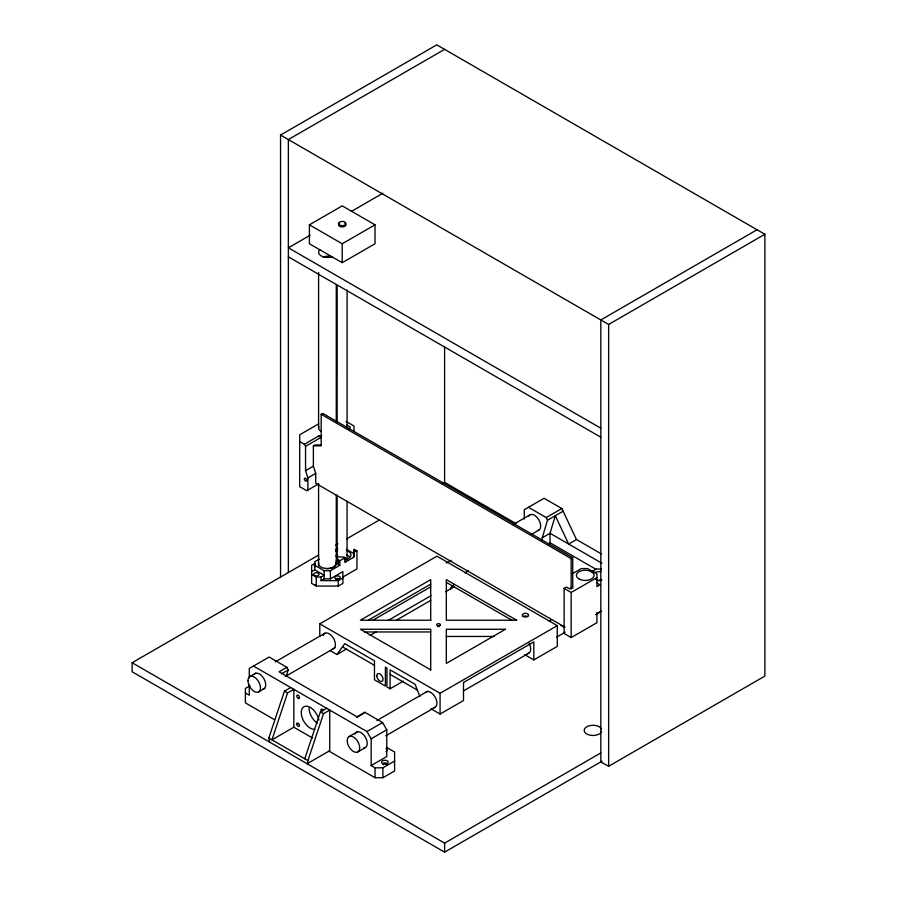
<?xml version="1.0" encoding="UTF-8"?>
<svg xmlns="http://www.w3.org/2000/svg" width="897" height="897" viewBox="0 0 897 897"><rect width="100%" height="100%" fill="white"/><g stroke="black" fill="none" stroke-linecap="round" stroke-linejoin="round"><path stroke-width="1.35" d="M318.581 565.929L318.592 484.021M318.592 427.813L318.603 272.509M336.263 563.507L336.263 495.211M336.263 422.218L336.274 285.1M337.16 558.147L337.16 495.222M337.16 422.498L337.171 285.459M347.072 559.963L347.072 501.232M347.083 428.508L347.094 290.067M299.374 698.034L299.452 697.698A1.872 1.088 60 0 0 297.681 695.074A1.872 1.088 60 0 0 297.176 697.305A1.872 1.088 60 0 0 299.374 698.034L299.217 697.866M286.278 676.237L288.15 669.958L286.905 667.301L269.122 657.03L249.299 668.478L249.299 677.829M542.237 540.386L542.237 537.808L547.495 520.226L546.239 517.569L528.456 507.298M269.616 742.111L268.831 738.052L284.45 691.139L290.706 687.528M293.824 727.22L293.824 689.333L287.578 692.944L271.959 739.846L293.824 727.22L312.582 738.052M304.767 758.795L320.386 711.893L326.643 708.282M307.895 763.302L307.895 760.6L323.514 713.687L329.76 710.088L329.748 750.677L307.11 763.751M353.44 557.407L354.393 549.39L356.95 550.87L356.95 568.911L342.889 577.029M349.202 429.338L350.279 427.028L346.758 424.999M548.74 545.096L550.052 542.763L550.04 533.289L555.31 515.719L568.653 544.042L576.468 539.534L601.416 553.931M452.245 585.696L450.294 589.082L453.77 585.068M330.096 650.538L336.969 654.507L344.773 643.687L374.464 660.82L374.464 679.769L385.396 686.082L385.396 667.133L386.966 668.041L386.966 686.979L390.083 688.784L403.302 681.159M335.814 579.036L337.429 578.318L339.032 579.036M363.554 713.496L364.81 712.274L382.593 722.545L386.786 729.81L386.786 756.541L371.167 765.556L371.167 738.825L366.974 731.56L253.492 666.056M280.548 577.04L280.548 135.055L436.783 44.85L764.872 234.274L764.872 676.08L608.637 766.285L600.822 761.945L600.822 319.96L757.057 229.755M444.598 49.357L288.363 139.562L288.363 572.533L132.128 662.726L132.128 671.752L444.598 852.15L602.044 761.161M309.398 224.822L342.217 205.873L375.024 224.822L375.024 243.76L342.217 262.698L309.409 243.76L309.398 224.822L342.217 243.76L342.217 262.698M310.16 235.216L288.363 247.807L600.822 428.205M351.344 211.445L382.828 193.259M342.217 243.76L375.024 224.822M565.099 627.272L315.71 483.292L315.71 473.369L313.367 466.16L313.367 445.854L321.182 445.854L321.182 414.279L322.741 413.382L572.712 557.699L572.712 588.23M318.76 423.799L299.699 434.798L299.699 486.667L306.752 490.737L318.727 483.831M299.699 441.571L304.363 444.262L318.872 435.886L321.675 435.908M307.895 490.076L307.895 477.877L305.552 470.667L305.552 446.325L321.216 437.288L318.872 435.886M313.367 445.854L314.925 444.946L321.44 444.946M305.552 470.667L313.367 466.16M307.895 477.877L315.71 473.369M280.548 135.055L608.637 324.467L764.872 234.274M288.363 572.533L318.637 555.052M335.59 545.264L338.012 543.874M346.489 538.974L379.196 520.103M442.176 483.763L444.598 482.362L516.044 523.613M319.265 559.1L314.769 561.69L314.769 569.808L324.142 575.224L321.025 577.029L316.226 577.029L311.651 574.383M335.456 549.749L337.799 548.392M315.082 563.26L311.651 565.233L311.651 583.409L316.226 586.044L338.315 586.044L342.889 583.409L342.889 571.613L330.399 578.834L324.142 578.834L321.025 580.639L321.025 577.029M336.913 561.219L336.913 556.712L344.661 557.228L345.3 557.598L345.3 562.105L344.661 561.735L346.421 561.455M311.651 571.613L314.769 569.808M336.532 556.925L338.236 559.851L339.817 560.76L345.3 557.598M353.81 552.092L356.95 550.87M314.769 565.301L324.142 570.716L330.399 570.716L339.817 565.267L339.817 560.76M345.3 562.105L354.315 556.902L354.315 552.384M321.025 580.639L338.315 580.639L342.889 577.993M319.781 636.287L319.781 623.841L436.951 556.196L557.261 625.646L557.261 646.389L533.816 659.923L524.756 654.687M249.803 676.585L255.869 673.086M275.278 661.885L325.006 633.17M446.302 563.137L451.157 560.333M513.017 524.622L530.004 514.822M250.084 685.734L245.397 688.436L245.397 702.867L274.504 719.674M368.219 620.231L430.706 584.149M286.905 667.301L279.09 671.808L357.006 716.793L364.81 712.274M546.239 517.569L561.87 508.543L576.468 539.534M373.017 620.163L430.706 586.862M281.456 673.826L288.15 669.958M547.495 520.226L563.114 511.212M258.639 691.901L264.705 688.391M285.324 676.484L335.063 647.78M464.848 572.847L468.492 570.739M531.562 534.332L538.839 530.127M388.547 620.219L430.975 595.72M336.969 654.507L346.343 649.103M370.102 635.379L376.157 631.88M396.766 619.984L430.706 600.385M445.686 591.74L454.14 586.862M542.237 537.808L550.04 533.289L601.921 563.249M321.182 414.279L571.154 558.607L572.712 557.699M571.748 574.091L581.312 568.575L587.557 568.575L596.931 573.99L596.931 586.616L600.059 584.81L596.931 583.005M591.459 571.737L596.146 569.023L601.36 569.023M596.931 612.64L596.931 622.697L571.154 637.576L564.123 633.517L564.123 588.421L566.467 587.064L569.595 588.869L572.712 587.064M564.123 588.421L571.154 592.48L596.931 577.59M356.86 717.353L362.444 714.135M349.034 736.605L357.522 731.705M376.919 720.504L427.847 691.094M549.099 621.072L551.52 619.67M366.974 731.56L382.593 722.545M319.781 623.841L440.079 693.291L557.261 625.646M371.167 738.825L386.786 729.81M596.931 613.671L600.059 611.866M357.869 751.921A8.835 5.102 60 0 0 355.066 738.231A8.835 5.102 60 0 0 347.408 742.649A8.835 5.102 60 0 0 357.869 751.921L365.146 747.717M385.755 735.809L435.471 707.105M463.357 690.993L528.838 653.184M556.723 637.072L565.211 632.172M595.53 614.669L601.595 611.171M430.919 708.753L440.079 714.046L463.514 700.512L463.514 682.471L533.816 641.882L533.816 659.923M371.167 765.556L375.069 767.81L382.884 767.81L394.602 761.048M328.975 751.137L375.069 777.733L382.884 777.733L394.602 770.972L394.602 752.022L386.394 747.291M132.128 662.726L444.598 843.135L600.822 752.931M594.195 572.409L600.867 571.378M601.909 579.798L597.907 580.415L595.563 579.058M598.198 580.808L600.867 580.393M327.786 568.586L326.441 568.541M328.19 568.552L329.704 568.44A8.835 5.102 0 0 0 335.96 562.184M430.706 620.231L360.403 620.231L430.706 579.641L430.706 620.511M364.541 631.959L430.706 631.959M446.325 636.466L494.482 636.466M325.297 568.451L324.736 568.339M337.53 561.421L336.297 561.017L338.236 564.359L339.817 565.267M288.363 256.822L600.822 437.22M561.87 508.543L544.087 498.284L524.263 509.72L524.263 519.083M346.175 421.5L353.99 426.008L353.99 431.423M550.052 542.763L596.012 569.315M560.995 625.4L564.516 627.429M446.325 582.355L511.783 620.141M346.455 549.312L354.012 553.684M430.706 669.846L360.403 629.257L430.706 629.257L430.706 670.059M342.486 646.872L374.464 665.339M390.083 674.353L417.385 690.118M284.45 691.139L287.578 692.944M320.386 711.893L323.514 713.687M245.397 692.944L249.299 695.197L249.299 684.512M268.831 738.052L307.895 760.6M304.363 444.262L305.552 446.325M419.886 696.476L415.087 684.276L390.083 669.846L390.083 688.784M608.637 324.467L608.637 766.285M571.154 558.607L571.154 589.138M571.154 592.48L571.154 637.576M444.598 346.847L444.598 482.362M444.598 843.135L444.598 852.15M440.079 693.291L440.079 714.046M382.884 767.81L382.884 777.733M375.069 767.81L375.069 777.733M354.393 549.39L354.393 551.644M354.147 549.536L354.147 551.778M338.236 559.851L338.236 564.359M338.315 580.639L338.315 586.044M330.399 570.716L330.399 578.834M324.142 570.716L324.142 578.834M316.226 577.029L316.226 586.044M323.021 256.901A8.835 5.102 0 0 1 331.868 256.901M601.551 731.705A8.835 5.102 0 0 1 587.95 734.553A8.835 5.102 0 0 1 587.95 726.2A8.835 5.102 0 0 1 601.551 729.059M331.868 256.721A8.835 5.102 0 0 1 321.193 255.903A8.835 5.102 0 0 1 319.792 249.747M345.76 224.272A3.666 2.119 0 0 1 342.217 226.941A3.666 2.119 0 0 1 338.662 224.272M339.032 223.757A3.666 2.119 0 0 1 339.615 223.319M344.807 223.319A3.666 2.119 0 0 1 345.39 223.757M321.182 431.423A8.835 5.102 0 0 1 318.895 426.49M528.804 516.078A8.835 5.102 60 0 1 538.682 519.643A8.835 5.102 60 0 1 537.55 530.519M437.579 626.51A1.872 1.088 0 0 1 439.463 626.51M425.537 692.574A8.835 5.102 60 0 1 435.426 697.608A8.835 5.102 60 0 1 433.442 707.677M323.122 635.625A8.835 5.102 60 0 1 332.955 637.453A8.835 5.102 60 0 1 332.282 649.036M529.095 643.362A8.835 5.102 60 0 1 527.279 653.554M523.186 616.575A3.162 1.828 0 0 1 527.66 616.575M355.1 734.082A8.835 5.102 60 0 1 365.157 736.852A8.835 5.102 60 0 1 363.745 747.919M254.042 674.488A8.835 5.102 60 0 1 263.875 678.67A8.835 5.102 60 0 1 262.586 689.277M383.512 764.749A1.872 1.088 0 0 1 383.512 763.212A1.872 1.088 0 0 1 386.159 763.212A1.872 1.088 0 0 1 386.159 764.749M317.269 723.128A12.704 7.333 60 0 1 309.061 708.058M314.724 729.328A12.704 7.333 60 0 1 303.108 719.955A12.704 7.333 60 0 1 303.881 706.746L305.742 706.174A12.704 7.333 60 0 1 314.724 711.366L316.585 714.079A12.704 7.333 60 0 1 318.906 720.078M321.675 711.702A1.872 1.088 60 0 1 321.406 709.135A1.872 1.088 60 0 1 323.492 710.659M386.002 748.872A3.319 1.917 0 0 1 386.002 751.574M336.083 563.137A8.835 5.102 0 0 1 326.743 568.586A8.835 5.102 0 0 1 318.592 562.531M335.859 555.826A8.835 5.102 0 0 1 337.698 555.019M346.534 555.019A8.835 5.102 0 0 1 349.763 556.891M346.534 550.511A8.835 5.102 0 0 1 350.873 555.591A8.835 5.102 0 0 1 344.403 559.851M335.859 551.319A8.835 5.102 0 0 1 337.698 550.511M315.161 566.882A2.758 1.592 0 0 1 315.161 564.628M315.621 584.878A2.758 1.592 0 0 1 314.376 584.463M440.393 624.749L440.337 625.03A1.872 1.088 0 0 1 437.444 625.635A1.872 1.088 0 0 1 437.444 623.852A1.872 1.088 0 0 1 440.337 624.458L440.393 624.749M505.493 629.257L446.325 663.41L446.325 629.257L505.493 629.257M516.638 620.231L446.325 620.231L446.325 579.641L516.638 620.231M339.615 225.057A3.666 2.119 0 0 0 345.76 224.104A3.666 2.119 0 0 0 341.264 221.503A3.666 2.119 0 0 0 339.615 225.057M247.976 680.632A8.835 5.102 60 0 0 257.349 692.293A8.835 5.102 60 0 0 257.349 679.791A8.835 5.102 60 0 0 247.976 680.632M523.186 616.452A3.162 1.828 0 0 0 528.479 615.634A3.162 1.828 0 0 0 524.599 613.391A3.162 1.828 0 0 0 523.186 616.452M376.807 675.867A4.418 2.556 60 0 0 381.606 681.529A4.418 2.556 60 0 0 381.371 675.149A4.418 2.556 60 0 0 376.807 675.867M296.795 723.98A1.872 1.088 60 0 0 298.791 726.458A1.872 1.088 60 0 0 298.791 723.801A1.872 1.088 60 0 0 296.795 723.98M383.176 763.829A3.319 1.917 0 0 0 388.154 762.17A3.319 1.917 0 0 0 383.176 760.521A3.319 1.917 0 0 0 383.176 763.829M304.386 478.998A1.659 0.953 60 0 0 306.146 481.184A1.659 0.953 60 0 0 306.146 478.841A1.659 0.953 60 0 0 304.386 478.998M578.969 578.946A8.835 5.102 0 0 0 593.747 576.659A8.835 5.102 0 0 0 582.927 570.414A8.835 5.102 0 0 0 578.969 578.946M335.478 578.61A2.758 1.592 0 0 0 340.098 577.892A2.758 1.592 0 0 0 336.711 575.941A2.758 1.592 0 0 0 335.478 578.61M314.376 575.448A2.758 1.592 0 0 0 319.007 574.73A2.758 1.592 0 0 0 315.621 572.779A2.758 1.592 0 0 0 314.376 575.448"/></g></svg>
